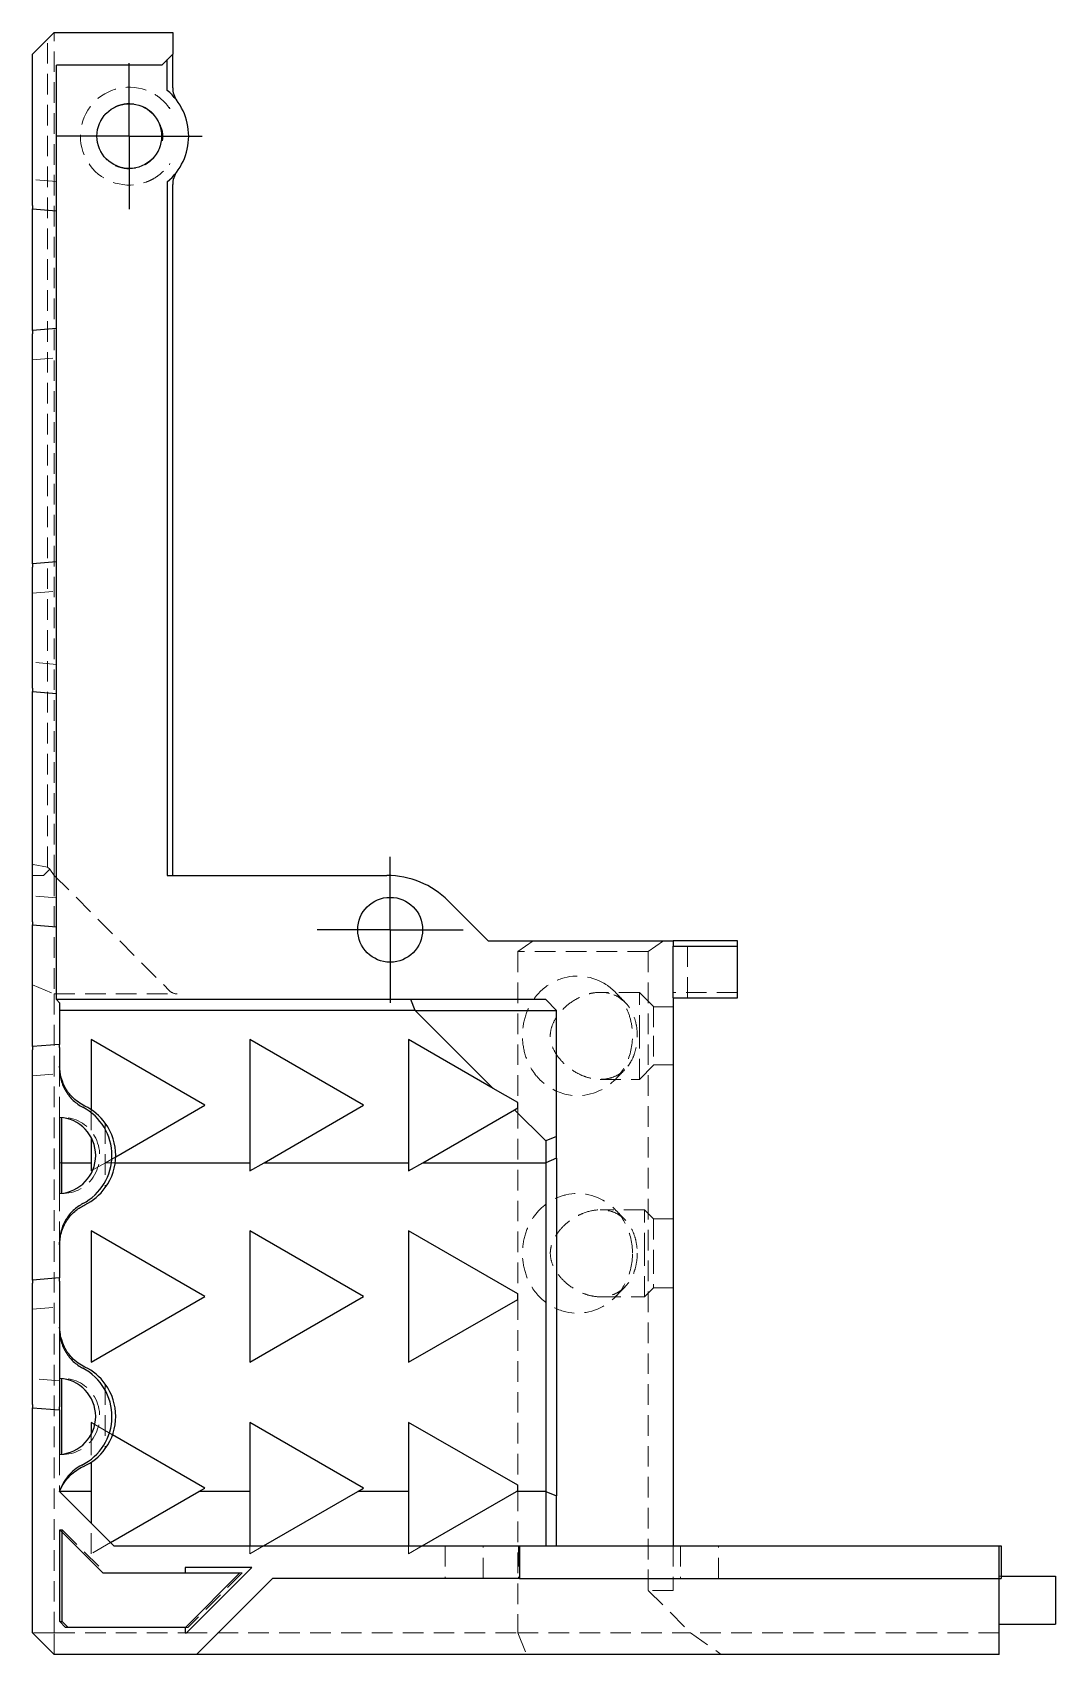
# Model space of a CAD drawing. Header units: millimetres. Extents: x 44 to 255, y 7 to 190.
# Drawn here: x 191.5 to 254.5, y 7 to 107 of the extents above; entities that cross this region are included whole.
import ezdxf

# ---------------------------------------------------------------- set-up
doc = ezdxf.new("R2010")
doc.units = ezdxf.units.MM
doc.linetypes.add('HIDDEN', pattern=[1.905, 1.27, -0.635])
doc.layers.add('10', color=7, linetype='Continuous')

# ---------------------------------------------------------------- blocks, each defined once
blk = doc.blocks.new('SW_CENTERMARKSYMBOL_4')
at = {"layer": '10', "color": 0}
for p, q in [((0, 2.5), (0, 4.495)), ((0, 0), (0, 2.5)), ((-2.5, 0), (-4.495, 0)), ((0, 0), (-2.5, 0)), ((0, 0), (0, -2.5)), ((0, 0), (2.5, 0)), ((2.5, 0), (4.495, 0)), ((0, -2.5), (0, -4.495))]:
    blk.add_line(p, q, dxfattribs=at)
blk = doc.blocks.new('SW_CENTERMARKSYMBOL_5')
at = {"layer": '10', "color": 0}
for p, q in [((0, 2.5), (0, 4.5)), ((0, 0), (0, 2.5)), ((-2.5, 0), (-4.5, 0)), ((0, 0), (-2.5, 0)), ((0, 0), (0, -2.5)), ((0, 0), (2.5, 0)), ((2.5, 0), (4.5, 0)), ((0, -2.5), (0, -4.5))]:
    blk.add_line(p, q, dxfattribs=at)

msp = doc.modelspace()

# ---------------------------------------------------------------- linework, layer by layer
at = {"color": 7, "linetype": 'Continuous', "lineweight": 25}
for p, q in [((191.462, 105.659), (192.803, 107)), ((192.803, 107), (200.109, 107)), ((200.109, 107), (200.109, 105.659)), ((191.462, 96.327), (191.462, 105.659)), ((200.109, 105.659), (199.439, 104.989)), ((199.774, 103.424), (199.774, 105.324)), ((200.109, 103.589), (200.109, 105.659)), ((199.439, 104.989), (192.937, 104.989)), ((192.937, 96.203), (192.937, 104.989)), ((199.774, 97.791), (199.774, 55.033)), ((200.109, 55.033), (200.109, 97.626)), ((191.462, 96.327), (191.462, 96.126)), ((191.462, 96.126), (192.937, 96.002)), ((191.462, 88.623), (191.462, 96.126)), ((192.937, 96.002), (192.937, 96.203)), ((192.937, 88.748), (192.937, 96.002)), ((192.937, 88.748), (191.462, 88.623)), ((191.462, 88.623), (191.462, 88.422)), ((191.462, 74.235), (191.462, 88.422)), ((192.937, 88.547), (192.937, 88.748)), ((192.937, 74.359), (192.937, 88.547)), ((192.937, 74.359), (191.462, 74.235)), ((191.462, 74.235), (191.462, 74.034)), ((191.462, 66.568), (191.462, 74.034)), ((192.937, 74.158), (192.937, 74.359)), ((192.937, 66.444), (192.937, 74.158)), ((191.462, 66.568), (191.462, 66.367)), ((191.462, 66.367), (192.937, 66.243)), ((191.462, 52.179), (191.462, 66.367)), ((192.937, 66.243), (192.937, 66.444)), ((192.937, 52.055), (192.937, 66.243)), ((199.774, 55.033), (213.306, 55.033)), ((219.556, 51.004), (217.098, 53.462)), ((191.462, 52.179), (191.462, 51.978)), ((192.937, 51.854), (192.937, 52.055)), ((191.462, 51.978), (192.937, 51.854)), ((191.462, 44.476), (191.462, 51.978)), ((192.937, 47.38), (192.937, 51.854)), ((219.556, 51.004), (230.964, 51.004)), ((234.933, 51.004), (230.964, 51.004)), ((230.964, 51.004), (230.964, 50.743)), ((234.933, 50.669), (234.933, 51.004)), ((230.964, 50.743), (230.964, 50.669)), ((230.964, 47.489), (230.964, 50.669)), ((230.964, 50.669), (234.933, 50.669)), ((234.933, 47.489), (234.933, 50.669)), ((192.937, 47.38), (193.138, 47.178)), ((214.785, 47.38), (192.937, 47.38)), ((193.138, 47.178), (193.138, 44.617)), ((223.107, 47.38), (214.785, 47.38)), ((215.063, 46.709), (214.785, 47.38)), ((223.107, 47.38), (223.777, 46.709)), ((230.964, 47.489), (234.933, 47.489)), ((230.964, 47.489), (230.964, 13.703)), ((215.063, 46.709), (193.138, 46.709)), ((215.063, 46.709), (219.873, 41.899)), ((215.063, 46.709), (223.777, 46.709)), ((223.777, 38.943), (223.777, 46.709)), ((193.138, 44.617), (191.462, 44.476)), ((191.462, 44.476), (191.462, 44.275)), ((191.462, 30.087), (191.462, 44.275)), ((193.138, 44.416), (193.138, 44.617)), ((193.138, 44.416), (193.138, 43.112)), ((202.093, 40.863), (195.082, 44.911)), ((195.082, 44.911), (195.082, 40.595)), ((211.88, 40.863), (204.869, 44.911)), ((204.869, 44.911), (204.869, 37.324)), ((219.873, 41.899), (214.656, 44.911)), ((214.656, 44.911), (214.656, 37.324)), ((193.181, 42.859), (193.138, 43.274)), ((221.378, 41.03), (219.873, 41.899)), ((221.378, 40.696), (221.378, 41.03)), ((193.138, 40.112), (193.138, 35.426)), ((193.255, 40.103), (193.255, 35.435)), ((196.599, 37.691), (202.093, 40.863)), ((205.751, 37.324), (211.88, 40.863)), ((215.538, 37.324), (221.187, 40.586)), ((221.187, 40.586), (221.378, 40.696)), ((221.187, 40.586), (223.107, 38.665)), ((195.082, 38.88), (195.082, 37.324)), ((223.777, 38.943), (223.107, 38.665)), ((223.107, 38.665), (223.107, 37.324)), ((223.777, 37.602), (223.777, 38.943)), ((193.255, 37.324), (195.082, 37.324)), ((195.082, 37.324), (195.082, 36.815)), ((196.571, 37.324), (204.869, 37.324)), ((204.869, 36.815), (205.751, 37.324)), ((204.869, 37.324), (204.869, 36.815)), ((205.751, 37.324), (214.656, 37.324)), ((214.656, 36.815), (215.538, 37.324)), ((214.656, 37.324), (214.656, 36.815)), ((215.538, 37.324), (223.107, 37.324)), ((223.777, 37.602), (223.107, 37.324)), ((223.107, 37.324), (223.107, 17.055)), ((223.777, 37.602), (223.777, 16.778)), ((195.082, 36.815), (195.184, 36.874)), ((202.093, 29.065), (195.082, 33.113)), ((195.082, 33.113), (195.082, 25.017)), ((211.88, 29.065), (204.869, 33.113)), ((204.869, 33.113), (204.869, 25.017)), ((214.656, 33.113), (214.656, 25.017)), ((221.378, 29.232), (214.656, 33.113)), ((193.138, 32.426), (193.138, 30.228)), ((193.138, 30.228), (191.462, 30.087)), ((191.462, 30.087), (191.462, 29.886)), ((193.138, 30.027), (193.138, 30.228)), ((193.138, 30.027), (193.138, 22.279)), ((191.462, 22.42), (191.462, 29.886)), ((195.082, 25.017), (202.093, 29.065)), ((204.869, 25.017), (211.88, 29.065)), ((221.378, 28.898), (221.378, 29.232)), ((214.656, 25.017), (221.378, 28.898)), ((193.187, 26.735), (193.138, 27.186)), ((193.255, 24.015), (193.255, 19.347)), ((191.462, 22.42), (191.462, 22.219)), ((191.462, 22.219), (193.138, 22.078)), ((191.462, 8.341), (191.462, 22.219)), ((193.138, 22.078), (193.138, 22.279)), ((193.138, 22.078), (193.138, 19.338)), ((195.308, 21.184), (195.082, 21.315)), ((195.082, 21.315), (195.082, 20.57)), ((211.88, 17.267), (204.869, 21.315)), ((204.869, 21.315), (204.869, 17.055)), ((221.378, 17.434), (214.656, 21.315)), ((214.656, 21.315), (214.656, 17.055)), ((202.093, 17.267), (196.404, 20.551)), ((195.082, 18.855), (195.082, 17.055)), ((193.138, 17.055), (196.49, 13.703)), ((195.082, 17.055), (193.138, 17.055)), ((195.082, 17.055), (195.082, 15.111)), ((196.281, 13.912), (201.726, 17.055)), ((201.726, 17.055), (202.093, 17.267)), ((204.869, 17.055), (201.726, 17.055)), ((204.869, 17.055), (204.869, 13.703)), ((205.708, 13.703), (211.513, 17.055)), ((211.513, 17.055), (211.88, 17.267)), ((214.656, 17.055), (211.513, 17.055)), ((214.656, 17.055), (214.656, 13.703)), ((215.495, 13.703), (221.301, 17.055)), ((221.301, 17.055), (221.378, 17.1)), ((223.107, 17.055), (221.301, 17.055)), ((221.378, 17.1), (221.378, 17.434)), ((223.107, 17.055), (223.107, 13.703)), ((223.107, 17.055), (223.777, 16.778)), ((223.777, 13.703), (223.777, 16.778)), ((193.149, 14.687), (195.808, 12.028)), ((193.149, 9.035), (193.149, 14.687)), ((193.301, 9.035), (193.301, 14.535)), ((196.49, 13.703), (221.484, 13.703)), ((221.484, 13.703), (221.484, 11.692)), ((221.484, 13.703), (251.054, 13.703)), ((251.054, 11.692), (251.054, 13.703)), ((251.054, 13.703), (251.188, 13.703)), ((251.188, 13.703), (251.188, 11.692)), ((195.808, 12.028), (200.877, 12.028)), ((204.983, 12.363), (200.877, 12.363)), ((200.877, 12.363), (200.877, 12.363)), ((200.877, 12.363), (200.877, 12.028)), ((200.877, 12.028), (204.247, 12.028)), ((204.247, 12.028), (200.891, 8.676)), ((200.961, 8.341), (204.983, 12.363)), ((206.265, 11.692), (201.572, 7)), ((221.484, 11.692), (206.265, 11.692)), ((251.054, 11.692), (251.188, 11.692)), ((251.054, 7), (251.054, 11.692)), ((251.188, 11.827), (254.54, 11.827)), ((254.54, 11.827), (254.54, 8.877)), ((193.508, 8.676), (193.149, 9.035)), ((193.149, 9.035), (193.301, 9.035)), ((193.66, 8.676), (193.301, 9.035)), ((192.803, 7), (191.462, 8.341)), ((200.877, 8.676), (193.508, 8.676)), ((200.877, 8.676), (200.877, 8.341)), ((200.891, 8.676), (200.877, 8.676)), ((200.877, 8.341), (200.961, 8.341)), ((251.054, 8.877), (254.54, 8.877)), ((201.572, 7), (192.803, 7)), ((251.054, 7), (201.572, 7))]:
    msp.add_line(p, q, dxfattribs=at)
at = {"color": 7, "linetype": 'HIDDEN', "lineweight": 18}
for p, q in [((192.803, 55.033), (192.803, 107)), ((192.4, 55.548), (192.4, 106.598)), ((199.913, 102.386), (199.937, 102.29)), ((199.937, 98.925), (199.913, 98.829)), ((192.937, 97.804), (191.462, 97.928)), ((191.464, 97.557), (191.462, 97.557)), ((191.469, 97.912), (191.464, 97.557)), ((191.464, 87.192), (191.462, 87.192)), ((191.469, 86.837), (191.464, 87.192)), ((191.462, 86.821), (192.937, 86.946)), ((191.464, 72.804), (191.462, 72.804)), ((191.462, 72.433), (192.937, 72.557)), ((191.469, 72.449), (191.464, 72.804)), ((192.937, 68.045), (191.462, 68.169)), ((191.469, 68.153), (191.464, 67.798)), ((191.464, 67.798), (191.462, 67.798)), ((191.462, 55.665), (191.5, 55.703)), ((191.462, 55.703), (191.5, 55.703)), ((191.462, 55.033), (192.143, 55.033)), ((191.5, 55.703), (192.4, 55.548)), ((192.529, 55.419), (192.143, 55.033)), ((192.4, 55.548), (192.529, 55.419)), ((192.529, 55.419), (192.803, 55.033)), ((192.803, 55.033), (192.803, 47.726)), ((192.803, 55.033), (199.913, 47.923)), ((192.937, 53.656), (191.462, 53.78)), ((191.464, 53.409), (191.462, 53.409)), ((191.469, 53.764), (191.464, 53.409)), ((222.326, 51.004), (221.378, 50.334)), ((230.37, 51.004), (229.422, 50.334)), ((231.849, 47.489), (231.849, 51.004)), ((229.422, 50.334), (221.378, 50.334)), ((221.378, 50.334), (221.378, 41.03)), ((229.422, 50.334), (229.422, 10.955)), ((191.462, 48.282), (192.803, 47.726)), ((192.803, 47.726), (192.803, 8.341)), ((192.803, 47.726), (200.387, 47.726)), ((228.885, 47.824), (226.47, 47.824)), ((228.885, 45.143), (228.885, 47.824)), ((229.757, 46.953), (228.885, 47.824)), ((234.933, 47.824), (230.964, 47.824)), ((229.757, 46.953), (229.757, 45.143)), ((230.964, 46.935), (229.757, 46.935)), ((228.885, 42.461), (228.885, 45.143)), ((229.757, 45.143), (229.757, 43.333)), ((191.464, 43.045), (191.462, 43.045)), ((191.469, 42.69), (191.464, 43.045)), ((193.138, 40.115), (193.138, 43.112)), ((193.143, 43), (193.142, 43.017)), ((228.885, 42.461), (229.757, 43.333)), ((229.757, 43.35), (230.964, 43.35)), ((191.462, 42.674), (193.159, 42.817)), ((226.473, 42.461), (228.885, 42.461)), ((193.138, 40.115), (193.138, 40.112)), ((193.342, 40.115), (193.138, 40.115)), ((193.138, 40.114), (193.255, 40.114)), ((193.255, 40.114), (193.255, 40.103)), ((195.082, 40.595), (195.082, 38.88)), ((221.378, 40.696), (221.378, 29.232)), ((195.952, 39.751), (195.952, 35.787)), ((193.138, 37.324), (193.255, 37.324)), ((195.184, 36.874), (195.964, 37.324)), ((195.964, 37.324), (196.599, 37.691)), ((195.964, 37.324), (196.571, 37.324)), ((193.138, 35.426), (193.138, 35.423)), ((193.138, 35.424), (193.255, 35.424)), ((193.138, 32.426), (193.138, 35.423)), ((193.138, 35.423), (193.342, 35.423)), ((193.255, 35.435), (193.255, 35.424)), ((229.201, 34.417), (226.471, 34.417)), ((229.201, 31.736), (229.201, 34.417)), ((229.757, 33.861), (229.201, 34.417)), ((229.757, 33.861), (229.757, 31.736)), ((230.964, 33.856), (229.757, 33.856)), ((229.201, 29.054), (229.201, 31.736)), ((229.757, 31.736), (229.757, 29.611)), ((226.471, 29.054), (229.201, 29.054)), ((229.201, 29.054), (229.757, 29.611)), ((229.757, 29.616), (230.964, 29.616)), ((191.464, 28.656), (191.462, 28.656)), ((191.462, 28.285), (193.138, 28.426)), ((191.469, 28.301), (191.464, 28.656)), ((221.378, 28.898), (221.378, 17.434)), ((193.138, 23.88), (191.462, 24.021)), ((191.469, 24.005), (191.464, 23.65)), ((193.342, 24.027), (193.138, 24.027)), ((193.138, 24.025), (193.255, 24.025)), ((193.255, 24.025), (193.255, 24.015)), ((191.464, 23.65), (191.462, 23.65)), ((195.952, 23.663), (195.952, 19.698)), ((196.404, 20.551), (195.308, 21.184)), ((195.082, 20.57), (195.082, 18.855)), ((193.138, 19.334), (193.138, 19.338)), ((193.138, 19.336), (193.255, 19.336)), ((193.138, 19.334), (193.138, 17.055)), ((193.138, 19.334), (193.342, 19.334)), ((193.255, 19.347), (193.255, 19.336)), ((221.378, 17.1), (221.378, 8.341)), ((195.082, 13.219), (195.082, 15.111)), ((193.149, 14.687), (193.301, 14.687)), ((193.301, 14.535), (193.301, 14.687)), ((193.301, 14.687), (195.96, 12.028)), ((196.281, 13.912), (195.082, 13.219)), ((205.708, 13.703), (204.869, 13.219)), ((204.869, 13.219), (204.869, 13.703)), ((215.495, 13.703), (214.656, 13.219)), ((214.656, 13.219), (214.656, 13.703)), ((216.906, 13.703), (216.906, 11.692)), ((219.253, 11.692), (219.253, 13.703)), ((221.431, 13.703), (221.431, 11.692)), ((230.964, 13.703), (230.964, 10.955)), ((231.419, 13.703), (231.419, 11.692)), ((233.765, 11.692), (233.765, 13.703)), ((195.808, 12.028), (195.96, 12.028)), ((204.983, 12.363), (200.877, 12.363)), ((204.394, 12.028), (201.043, 8.676)), ((204.247, 12.028), (204.394, 12.028)), ((204.247, 12.028), (204.394, 12.028)), ((251.054, 11.827), (251.188, 11.827)), ((229.422, 10.955), (232.036, 8.341)), ((230.964, 10.955), (229.422, 10.955)), ((192.803, 8.341), (191.462, 8.341)), ((192.803, 7), (192.803, 8.341)), ((192.803, 8.341), (200.877, 8.341)), ((193.66, 8.676), (193.508, 8.676)), ((200.891, 8.676), (201.043, 8.676)), ((201.043, 8.676), (200.891, 8.676)), ((200.961, 8.341), (221.378, 8.341)), ((221.378, 8.341), (221.933, 7)), ((221.378, 8.341), (232.036, 8.341)), ((251.054, 8.341), (232.036, 8.341)), ((232.036, 8.341), (233.932, 7)), ((221.933, 7), (192.803, 7)), ((233.932, 7), (221.933, 7)), ((251.054, 7), (233.932, 7))]:
    msp.add_line(p, q, dxfattribs=at)
at = {"color": 7, "linetype": 'Continuous', "lineweight": 25, "flags": 128}
msp.add_lwpolyline([(221.484, 11.692), (221.5, 11.692), (221.69, 11.692), (221.999, 11.692), (222.428, 11.692), (222.974, 11.692), (223.637, 11.692), (224.412, 11.692), (225.299, 11.692), (226.293, 11.692), (227.392, 11.692), (228.591, 11.692), (229.887, 11.692), (231.274, 11.692), (232.749, 11.692), (234.306, 11.692), (235.94, 11.692), (237.645, 11.692), (239.415, 11.692), (241.245, 11.692), (243.127, 11.692), (245.056, 11.692), (247.024, 11.692), (249.026, 11.692), (251.054, 11.692)], dxfattribs=at)
at = {"color": 7, "linetype": 'Continuous', "lineweight": 25}
for centre, radius in [((197.433, 100.607), 1.995), ((213.516, 51.681), 2)]:
    msp.add_circle(centre, radius, dxfattribs=at)
at = {"color": 7, "linetype": 'HIDDEN', "lineweight": 18}
for centre, radius, start, end in [((197.433, 100.607), 3.017, 69.9407, 290.0593), ((197.433, 100.607), 2.011, 27.57506, 332.42494), ((200.387, 48.397), 0.67, 225, 269.99972), ((236.206, 45.143), 2.681, 118.35935, 118.95502)]:
    msp.add_arc(centre, radius, start, end, dxfattribs=at)
at = {"color": 7, "linetype": 'Continuous', "lineweight": 25}
for centre, radius, start, end in [((197.433, 100.607), 3.662, 309.74323, 50.25677), ((201.45, 103.589), 1.341, 180, 216.58395), ((201.45, 97.626), 1.341, 143.41605, 180), ((213.306, 49.67), 5.363, 45, 90), ((193.015, 37.769), 2.346, 272.99082, 87.00918), ((193.014, 37.769), 3.353, 297.72583, 62.27417), ((193.247, 37.769), 3.353, 323.7605, 36.2395), ((193.015, 21.681), 2.346, 272.99082, 87.00918), ((193.014, 21.681), 3.353, 296.50511, 62.27441), ((193.247, 21.681), 3.353, 323.7605, 36.2395)]:
    msp.add_arc(centre, radius, start, end, dxfattribs=at)
at = {"color": 7, "linetype": 'HIDDEN', "lineweight": 18}
for centre, major_axis, ratio, start_param, end_param in [((191.467, 97.726), (6.227, -0.448), 0.029802, 1.572509, 1.573693), ((191.467, 97.726), (6.227, -0.602), 0.029689, 1.573236, 1.57442), ((191.467, 87.024), (6.227, 0.602), 0.029689, 4.708765, 4.70995), ((191.467, 87.024), (6.227, 0.448), 0.029802, 4.709492, 4.710676), ((191.467, 72.635), (6.227, 0.602), 0.029689, 4.708765, 4.70995), ((191.467, 72.635), (6.227, 0.448), 0.029802, 4.709492, 4.710676), ((191.467, 67.967), (6.227, -0.448), 0.029802, 1.572509, 1.573693), ((191.467, 67.967), (6.227, -0.602), 0.029689, 1.573236, 1.57442), ((191.467, 53.578), (6.227, -0.448), 0.029802, 1.572509, 1.573693), ((191.467, 53.578), (6.227, -0.602), 0.029689, 1.573236, 1.57442), ((191.467, 42.876), (6.227, 0.448), 0.029802, 4.709492, 4.710676), ((191.467, 42.876), (6.227, 0.602), 0.029689, 4.708765, 4.70995), ((193.342, 37.769), (0, 2.346), 0.965689, 3.103484, 6.321292), ((191.467, 28.487), (6.227, 0.448), 0.029802, 4.709492, 4.710676), ((191.467, 28.487), (6.227, 0.602), 0.029689, 4.708765, 4.70995), ((191.467, 23.819), (6.227, -0.602), 0.029689, 1.573235, 1.574419), ((191.467, 23.819), (6.227, -0.448), 0.029802, 1.57251, 1.573694), ((193.342, 21.681), (0, 2.346), 0.965689, 3.103484, 6.321292)]:
    msp.add_ellipse(centre, major_axis=major_axis, ratio=ratio, start_param=start_param, end_param=end_param, dxfattribs=at)
at = {"color": 7, "linetype": 'Continuous', "lineweight": 25}
for centre, start_param, end_param in [((193.342, 37.769), 5.345235, 5.851107), ((193.342, 37.769), 3.573668, 4.079541), ((193.342, 21.681), 5.345235, 5.851107), ((193.342, 21.681), 3.543032, 4.079541)]:
    msp.add_ellipse(centre, major_axis=(0, 3.352), ratio=0.965689, start_param=start_param, end_param=end_param, dxfattribs=at)
at = {"color": 7, "linetype": 'HIDDEN', "lineweight": 18}
for points, knots in [([(199.926, 102.306), (199.755, 102.557), (199.553, 102.774), (199.196, 103.06), (199.066, 103.149), (198.855, 103.269), (198.782, 103.307), (198.629, 103.378), (198.55, 103.411), (198.467, 103.441)], [0, 0, 0, 0, 0.5, 0.5, 0.75, 0.75, 0.875, 0.875, 1, 1, 1, 1]), ([(199.215, 101.538), (199.292, 101.392), (199.362, 101.244), (199.472, 100.935), (199.51, 100.771), (199.51, 100.444), (199.472, 100.279), (199.362, 99.971), (199.292, 99.823), (199.215, 99.677)], [0, 0, 0, 0, 0.25, 0.25, 0.5, 0.5, 0.75, 0.75, 1, 1, 1, 1]), ([(198.467, 97.774), (198.55, 97.804), (198.628, 97.837), (198.78, 97.907), (198.854, 97.945), (199.064, 98.065), (199.192, 98.152), (199.553, 98.44), (199.755, 98.659), (199.926, 98.909)], [0, 0, 0, 0, 0.125, 0.125, 0.25, 0.25, 0.5, 0.5, 1, 1, 1, 1]), ([(226.844, 48.29), (227.259, 48.016), (227.815, 47.448), (228.29, 46.408), (228.541, 45.212), (228.312, 43.64), (227.062, 41.811), (224.922, 41.155), (223.24, 41.917), (222.52, 42.669), (222.105, 43.258), (221.731, 44.154), (221.616, 45.399), (221.923, 46.798), (222.754, 48.016), (224.486, 49.035), (226.014, 48.839), (226.844, 48.29)], [-10.411415, -10.411415, -10.411415, -10.411415, -9.962616, -9.738217, -9.513817, -9.065018, -8.616219, -7.718621, -7.120223, -6.970623, -6.821023, -6.521824, -6.222625, -5.923426, -5.474627, -5.025828, -4.12823, -4.12823, -4.12823, -4.12823]), ([(227.313, 47.669), (227.037, 47.78), (226.749, 47.827), (226.303, 47.823), (226.151, 47.808), (225.852, 47.755), (225.702, 47.716), (225.256, 47.562), (224.957, 47.408), (224.529, 47.108), (224.389, 46.996), (224.12, 46.742), (223.991, 46.6), (223.757, 46.288), (223.65, 46.114), (223.483, 45.738), (223.421, 45.532), (223.386, 45.214), (223.386, 45.105), (223.404, 44.891), (223.423, 44.787), (223.506, 44.479), (223.592, 44.29), (223.796, 43.941), (223.915, 43.784), (224.165, 43.499), (224.298, 43.37), (224.715, 43.022), (225.008, 42.849), (225.457, 42.654), (225.608, 42.601), (225.907, 42.52), (226.056, 42.491), (226.502, 42.445), (226.8, 42.464), (227.222, 42.578), (227.359, 42.63), (227.625, 42.768), (227.753, 42.854), (228.11, 43.159), (228.322, 43.435), (228.551, 43.95), (228.612, 44.14), (228.68, 44.437), (228.699, 44.538), (228.729, 44.747), (228.739, 44.854), (228.758, 45.173), (228.752, 45.387), (228.699, 45.808), (228.653, 46.008), (228.531, 46.388), (228.455, 46.562), (228.278, 46.877), (228.176, 47.018), (227.955, 47.262), (227.835, 47.368), (227.583, 47.543), (227.45, 47.613), (227.313, 47.669)], [0, 0, 0, 0, 0.0625, 0.0625, 0.09375, 0.09375, 0.125, 0.125, 0.1875, 0.1875, 0.21875, 0.21875, 0.25, 0.25, 0.28125, 0.28125, 0.3125, 0.3125, 0.328125, 0.328125, 0.34375, 0.34375, 0.375, 0.375, 0.40625, 0.40625, 0.4375, 0.4375, 0.5, 0.5, 0.53125, 0.53125, 0.5625, 0.5625, 0.625, 0.625, 0.65625, 0.65625, 0.6875, 0.6875, 0.75, 0.75, 0.78125, 0.78125, 0.796875, 0.796875, 0.8125, 0.8125, 0.84375, 0.84375, 0.875, 0.875, 0.90625, 0.90625, 0.9375, 0.9375, 0.96875, 0.96875, 1, 1, 1, 1]), ([(227.982, 47.228), (227.895, 47.315), (227.717, 47.494), (227.539, 47.684), (227.449, 47.78)], [0, 0, 0, 0, 0.490935, 1, 1, 1, 1]), ([(227.45, 42.507), (227.54, 42.603), (227.718, 42.792), (227.896, 42.97), (227.983, 43.057)], [0, 0, 0, 0, 0.509052, 1, 1, 1, 1]), ([(193.159, 42.822), (193.158, 42.829), (193.156, 42.844), (193.152, 42.876), (193.15, 42.899), (193.15, 42.902)], [0, 0, 0, 0, 0.463973, 0.928629, 1, 1, 1, 1]), ([(193.152, 42.875), (193.154, 42.861), (193.157, 42.833), (193.159, 42.816), (193.159, 42.819), (193.159, 42.819)], [0, 0, 0, 0, 0.429558, 0.859122, 1, 1, 1, 1]), ([(228.457, 31.736), (228.457, 31.122), (228.165, 29.914), (226.796, 28.244), (224.786, 27.807), (222.99, 28.662), (222.079, 29.774), (221.658, 31.108), (221.657, 32.364), (222.14, 33.888), (223.133, 34.916), (224.953, 35.627), (226.797, 35.229), (228.165, 33.558), (228.457, 32.35), (228.457, 31.736)], [-3.141593, -3.141593, -3.141593, -3.141593, -2.692794, -2.243995, -1.346397, -0.897598, -0.448799, -0.1496, 0.1496, 0.448799, 1.047198, 1.346397, 2.243995, 2.692794, 3.141593, 3.141593, 3.141593, 3.141593]), ([(228.751, 31.736), (228.751, 31.952), (228.731, 32.162), (228.655, 32.573), (228.601, 32.769), (228.464, 33.13), (228.381, 33.297), (228.192, 33.592), (228.084, 33.723), (227.854, 33.946), (227.732, 34.04), (227.474, 34.196), (227.337, 34.258), (226.92, 34.396), (226.627, 34.43), (226.028, 34.396), (225.729, 34.329), (225.281, 34.153), (225.132, 34.082), (224.839, 33.918), (224.696, 33.824), (224.416, 33.612), (224.279, 33.493), (224.016, 33.223), (223.893, 33.074), (223.674, 32.742), (223.579, 32.559), (223.472, 32.265), (223.441, 32.162), (223.4, 31.953), (223.39, 31.846), (223.389, 31.524), (223.434, 31.31), (223.576, 30.915), (223.67, 30.736), (223.892, 30.402), (224.015, 30.255), (224.275, 29.986), (224.413, 29.864), (224.839, 29.541), (225.134, 29.379), (225.581, 29.203), (225.732, 29.156), (226.03, 29.089), (226.179, 29.067), (226.623, 29.042), (226.92, 29.076), (227.336, 29.215), (227.471, 29.276), (227.731, 29.432), (227.854, 29.527), (228.084, 29.75), (228.191, 29.88), (228.381, 30.176), (228.463, 30.34), (228.601, 30.703), (228.655, 30.898), (228.73, 31.304), (228.751, 31.52), (228.751, 31.736)], [0, 0, 0, 0, 0.03125, 0.03125, 0.0625, 0.0625, 0.09375, 0.09375, 0.125, 0.125, 0.15625, 0.15625, 0.1875, 0.1875, 0.25, 0.25, 0.3125, 0.3125, 0.34375, 0.34375, 0.375, 0.375, 0.40625, 0.40625, 0.4375, 0.4375, 0.46875, 0.46875, 0.484375, 0.484375, 0.5, 0.5, 0.53125, 0.53125, 0.5625, 0.5625, 0.59375, 0.59375, 0.625, 0.625, 0.6875, 0.6875, 0.71875, 0.71875, 0.75, 0.75, 0.8125, 0.8125, 0.84375, 0.84375, 0.875, 0.875, 0.90625, 0.90625, 0.9375, 0.9375, 0.96875, 0.96875, 1, 1, 1, 1]), ([(227.993, 33.811), (227.906, 33.898), (227.727, 34.077), (227.549, 34.267), (227.458, 34.363)], [0, 0, 0, 0, 0.490642, 1, 1, 1, 1]), ([(227.46, 29.111), (227.55, 29.208), (227.729, 29.397), (227.907, 29.576), (227.995, 29.664)], [0, 0, 0, 0, 0.509375, 1, 1, 1, 1])]:
    msp.add_open_spline(points, degree=3, knots=knots, dxfattribs=at)
for points in [[(199.937, 102.29), (199.933, 102.295), (199.929, 102.3), (199.926, 102.306)], [(199.926, 98.909), (199.929, 98.914), (199.933, 98.92), (199.937, 98.925)]]:
    msp.add_open_spline(points, degree=3, dxfattribs=at)
at = {"color": 7, "linetype": 'Continuous', "lineweight": 25}
for points, knots in [([(193.138, 43.112), (193.138, 42.867), (193.172, 42.628), (193.27, 42.276), (193.311, 42.16), (193.407, 41.937), (193.462, 41.829), (193.649, 41.518), (193.805, 41.325), (194.157, 40.994), (194.357, 40.851), (194.574, 40.737)], [0, 0, 0, 0, 0.25, 0.25, 0.375, 0.375, 0.5, 0.5, 0.75, 0.75, 1, 1, 1, 1]), ([(194.697, 40.813), (194.554, 40.89), (194.263, 41.047), (193.821, 41.442), (193.423, 41.969), (193.277, 42.461), (193.214, 42.673)], [0, 0, 0, 0, 0.225345, 0.456152, 0.76586, 1, 1, 1, 1]), ([(194.574, 34.801), (194.357, 34.687), (194.16, 34.546), (193.894, 34.297), (193.81, 34.206), (193.658, 34.018), (193.588, 33.918), (193.401, 33.608), (193.303, 33.38), (193.173, 32.914), (193.138, 32.671), (193.138, 32.426)], [0, 0, 0, 0, 0.25, 0.25, 0.375, 0.375, 0.5, 0.5, 0.75, 0.75, 1, 1, 1, 1]), ([(193.138, 32.264), (193.138, 32.414), (193.151, 32.56), (193.199, 32.847), (193.235, 32.989), (193.369, 33.389), (193.496, 33.631), (193.788, 34.044), (193.956, 34.219), (194.313, 34.513), (194.501, 34.632), (194.697, 34.725)], [0, 0, 0, 0, 0.125, 0.125, 0.25, 0.25, 0.5, 0.5, 0.75, 0.75, 1, 1, 1, 1]), ([(193.138, 27.024), (193.138, 26.779), (193.171, 26.539), (193.269, 26.188), (193.31, 26.071), (193.406, 25.848), (193.462, 25.741), (193.65, 25.431), (193.806, 25.238), (194.158, 24.906), (194.357, 24.762), (194.574, 24.648)], [0, 0, 0, 0, 0.25, 0.25, 0.375, 0.375, 0.5, 0.5, 0.75, 0.75, 1, 1, 1, 1]), ([(194.697, 24.724), (194.556, 24.8), (194.272, 24.954), (193.833, 25.344), (193.431, 25.861), (193.28, 26.355), (193.215, 26.568)], [0, 0, 0, 0, 0.222171, 0.449537, 0.762636, 1, 1, 1, 1]), ([(194.51, 18.68), (194.182, 18.517), (193.892, 18.284), (193.542, 17.87), (193.438, 17.719), (193.262, 17.398), (193.191, 17.231), (193.138, 17.055)], [0, 0, 0, 0, 0.5, 0.5, 0.75, 0.75, 1, 1, 1, 1]), ([(193.138, 17.055), (193.213, 17.253), (193.308, 17.429), (193.522, 17.75), (193.643, 17.895), (193.897, 18.148), (194.031, 18.258), (194.311, 18.449), (194.457, 18.53), (194.606, 18.595)], [0, 0, 0, 0, 0.25, 0.25, 0.5, 0.5, 0.75, 0.75, 1, 1, 1, 1])]:
    msp.add_open_spline(points, degree=3, knots=knots, dxfattribs=at)

# ---------------------------------------------------------------- block references
at = {"layer": '10'}
for name, p in [('SW_CENTERMARKSYMBOL_4', (197.433, 100.607)), ('SW_CENTERMARKSYMBOL_5', (213.516, 51.681))]:
    msp.add_blockref(name, p, dxfattribs=at)

doc.saveas('drawing.dxf')
